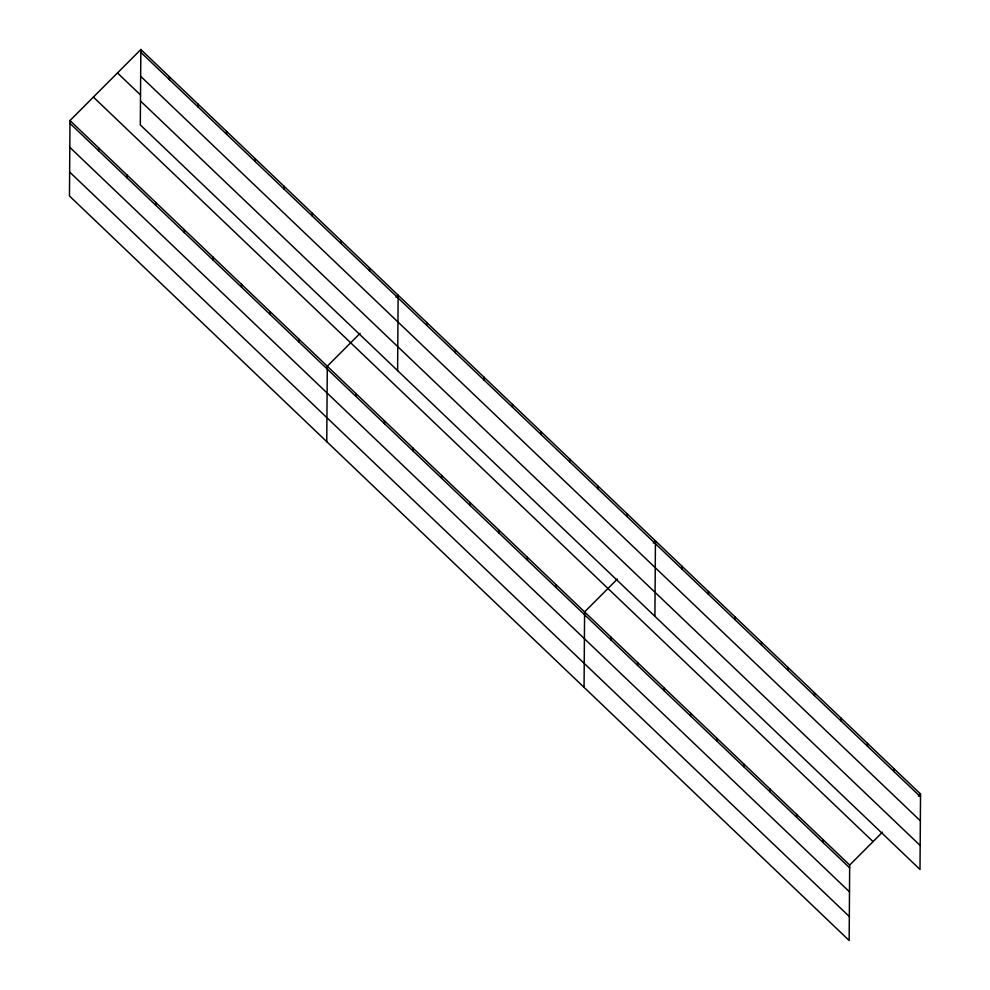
<?xml version="1.0" encoding="UTF-8"?>
<svg xmlns="http://www.w3.org/2000/svg" width="990" height="990" viewBox="0 0 990 990"><rect width="100%" height="100%" fill="white"/><g stroke="black" fill="none" stroke-linecap="round" stroke-linejoin="round"><path stroke-width="1.49" d="M140.84 49.5L140.32 124.938L920.007 869.455L920.527 794.017L140.84 49.5L69.993 120.545L69.473 195.983L849.16 940.5L849.68 865.062L882.486 832.157M98.567 150.666L98.592 147.844M127.153 177.965L127.178 175.143M155.739 205.264L155.764 202.43M169.414 79.621L169.439 76.799M184.338 232.563L184.35 229.73M198 106.92L198.025 104.099M212.924 259.863L212.937 257.029M226.586 134.219L226.611 131.398M241.511 287.162L241.535 284.328M255.185 161.519L255.197 158.697M270.097 314.461L270.122 311.627M283.771 188.818L283.784 185.996M298.683 341.76L298.708 338.927M312.357 216.117L312.37 213.296M326.762 441.676L327.294 366.226L360.1 333.333M340.944 243.416L340.968 240.595M355.868 396.359L355.88 393.525M369.53 270.716L369.555 267.894M384.454 423.658L384.466 420.824M397.609 370.631L398.141 295.193L396.012 297.322M413.04 450.957L413.065 448.124M426.715 325.314L426.727 322.493M441.627 478.257L441.651 475.423M455.301 352.613L455.313 349.792M470.213 505.556L470.238 502.722M483.887 379.913L483.9 377.091M498.799 532.855L498.824 530.021M512.474 407.212L512.498 404.39M527.398 560.154L527.41 557.321M541.06 434.511L541.085 431.69M555.984 587.454L555.996 584.62M569.646 461.81L569.671 458.989M584.063 687.369L584.595 611.919L617.389 579.026M598.245 489.11L598.257 486.288M611.077 640.06L611.102 637.238M626.831 516.409L626.843 513.587M637.585 665.379L637.61 662.545M654.91 616.325L655.442 540.886L653.313 543.015M664.092 690.686L664.117 687.864M681.924 569.027L681.949 566.193M690.612 716.005L690.624 713.171M708.432 594.334L708.456 591.513M717.119 741.312L717.131 738.49M734.939 619.653L734.964 616.82M743.626 766.631L743.639 763.797M761.459 644.96L761.471 642.139M770.133 791.938L770.158 789.117M787.966 670.279L787.978 667.446M796.641 817.257L796.665 814.436M814.473 695.586L814.485 692.765M823.148 842.564L823.173 839.743M840.98 720.906L841.005 718.072M867.488 746.212L867.512 743.391M893.995 771.532L894.02 768.698M918.398 796.146L920.527 794.017M140.828 52.322L920.502 796.839M140.654 76.292L920.341 820.809M117.464 72.938L140.555 94.991M140.481 100.98L920.168 845.497M93.382 97.094L873.056 841.611M69.993 120.545L849.68 865.062M69.981 123.366L849.668 867.884M69.807 147.324L849.494 891.841M69.634 172.025L849.321 916.542"/></g></svg>
